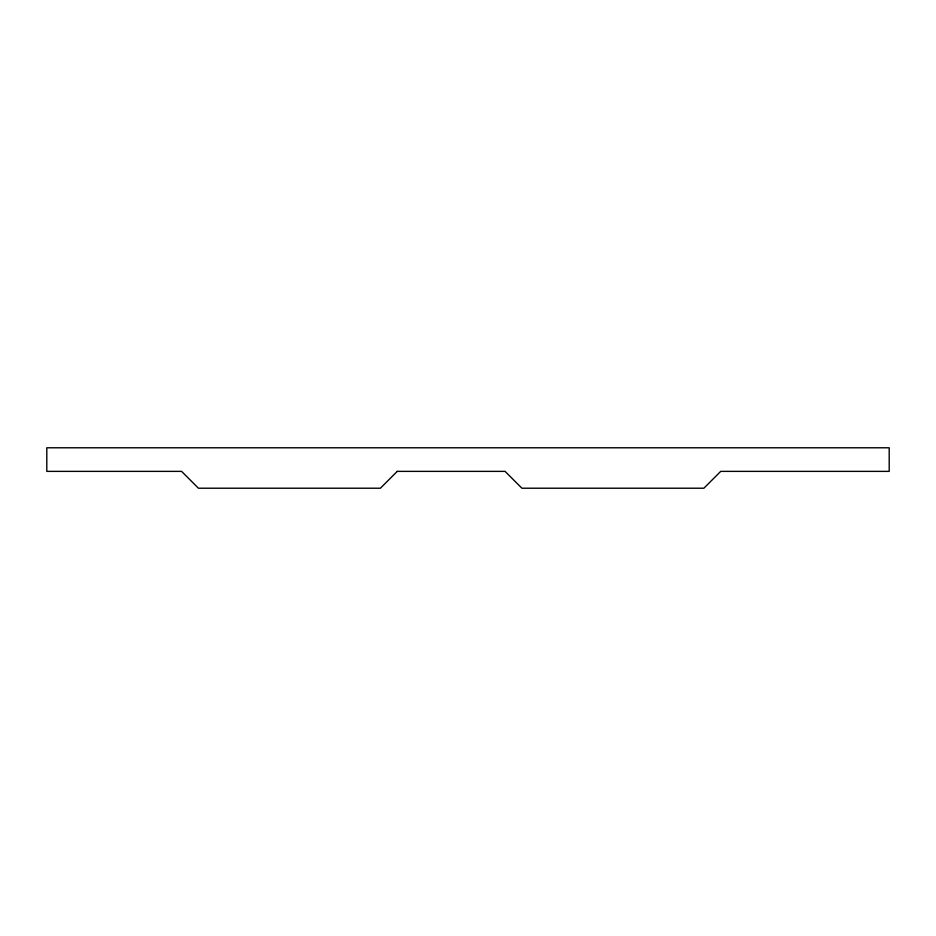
<?xml version="1.0" encoding="UTF-8"?>
<svg xmlns="http://www.w3.org/2000/svg" width="936" height="936" viewBox="0 0 936 936"><rect width="100%" height="100%" fill="white"/><g stroke="black" fill="none" stroke-linecap="round" stroke-linejoin="round"><path stroke-width="1.4" d="M397.238 471.37L380.39 488.218L198.432 488.218L181.584 471.37L46.8 471.37L46.8 447.782L889.2 447.782L889.2 471.37L720.72 471.37L703.872 488.218L521.914 488.218L505.066 471.37L397.238 471.37"/></g></svg>
